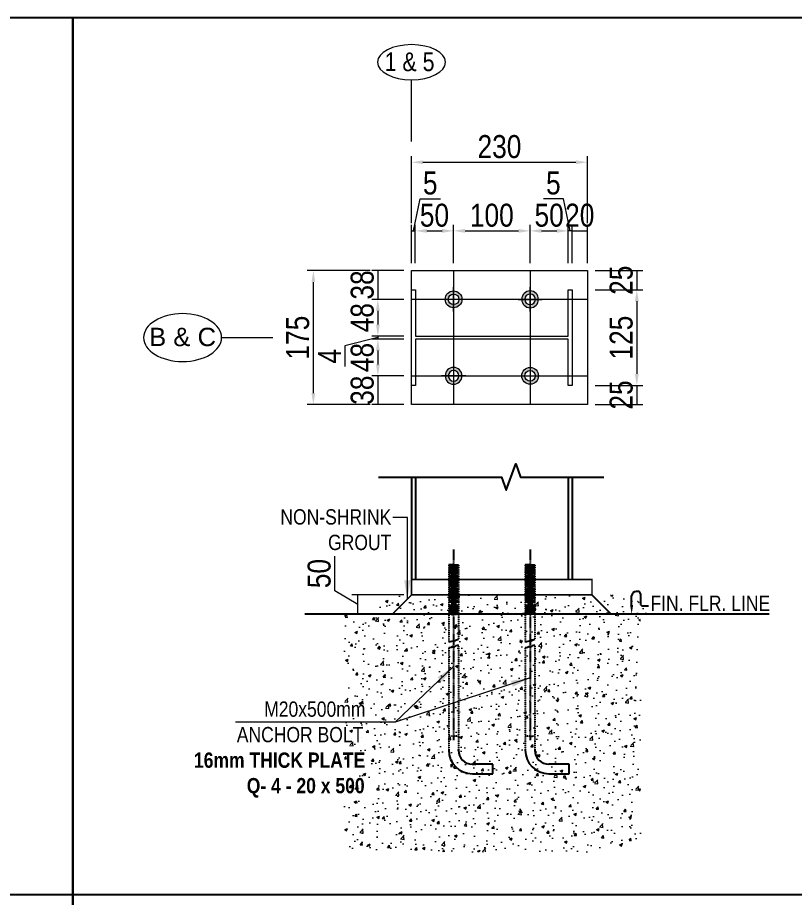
# Model space of a CAD drawing. Header units: millimetres. Extents: x 0 to 2669304, y -3314102 to 0.
# Drawn here: x 2231668 to 2232683, y -3143651 to -3142501 of the extents above; entities that cross this region are included whole.
import ezdxf

# ---------------------------------------------------------------- set-up
doc = ezdxf.new("R2010")
doc.units = ezdxf.units.MM
doc.header["$LTSCALE"] = 0.4
doc.header["$MEASUREMENT"] = 0
doc.header["$PDMODE"] = 34
doc.linetypes.add('CENTER', pattern=[2, 1.25, -0.25, 0.25, -0.25])
doc.linetypes.add('HIDDEN', pattern=[0.375, 0.25, -0.125])
for name, color, linetype, lineweight in [('1NSDIM0', 7, 'Continuous', 9), ('COLUMN', 92, 'Continuous', 20), ('Grid', 202, 'CENTER', 18), ('HATCH', 8, 'Continuous', 5), ('Outer Line', 1, 'Continuous', 30), ('TEXT', 7, 'Continuous', 13), ('Text Small', 7, 'Continuous', 0)]:
    doc.layers.add(name, color=color, linetype=linetype, lineweight=lineweight)
for name, color, linetype in [('BYOTHERS', 3, 'Continuous'), ('Dim', 7, 'Continuous'), ('Girder', 104, 'Continuous'), ('MISCEL', 7, 'Continuous')]:
    doc.layers.add(name, color=color, linetype=linetype)
doc.styles.add('ROMAND', font='romand.shx')
doc.styles.get("Standard").update_dxf_attribs({"font": 'ARIALN.TTF'})
doc.styles.add('style1', font='arial.ttf')
doc.styles.add('style2', font='ARIALN.TTF')
doc.dimstyles.new('shahid', dxfattribs={"dimtxt": 37.0005, "dimasz": 20, "dimexe": 8, "dimexo": 10, "dimgap": 5, "dimtad": 3, "dimdec": 0, "dimrnd": 1, "dimzin": 0, "dimdsep": 46, "dimtxsty": 'style2', "dimcen": 0.09, "dimclrt": 1, "dimadec": 0, "dimazin": 0, "dimtfac": 1, "dimtdec": 0, "dimtix": 1, "dimtmove": 1, "dimatfit": 3, "dimfxl": 0, "dimtolj": 1, "dimtzin": 0, "dimlwd": 5, "dimlwe": 5, "dimarcsym": 0})
doc.dimstyles.new('Standard-200', dxfattribs={"dimtxt": 200, "dimasz": 200, "dimexe": 75, "dimexo": 25, "dimgap": 100, "dimtad": 1, "dimdec": 0, "dimzin": 0, "dimdsep": 46, "dimtxsty": 'Standard', "dimcen": 0.09, "dimclrd": 256, "dimclrt": 256, "dimadec": 0, "dimazin": 0, "dimtfac": 1, "dimtdec": 0, "dimtmove": 0, "dimatfit": 3, "dimfxl": 0, "dimtolj": 1, "dimtzin": 0, "dimlwd": 9, "dimlwe": 9, "dimarcsym": 0})

# ---------------------------------------------------------------- blocks, each defined once
blk = doc.blocks.new('*D508')
at = {"layer": '1NSDIM0', "color": 0, "lineweight": 5}
for p, q in [((2232082.3, -3143250.6), (2232082.3, -3143205.4)), ((2232112.4, -3143268.4), (2232082.3, -3143250.6)), ((2232172.6, -3143255.9), (2232104.4, -3143255.9)), ((2232112.4, -3143280.9), (2232112.4, -3143255.9)), ((2232112.4, -3143280.9), (2232112.4, -3143255.9)), ((2232146.7, -3143280.9), (2232104.4, -3143280.9))]:
    blk.add_line(p, q, dxfattribs=at)
at = {"layer": 'Defpoints', "color": 0}
for p in [(2232112.4, -3143255.9), (2232182.6, -3143255.9), (2232156.7, -3143280.9)]:
    blk.add_point(p, dxfattribs=at)
at = {"layer": '1NSDIM0', "color": 1, "insert": (2232062, -3143228), "char_height": 30, "attachment_point": 5, "rotation": 90, "style": 'style2'}
blk.add_mtext('\\A1;50', dxfattribs=at)
blk = doc.blocks.new('A$C29DF0965')
at = {"layer": 'TEXT'}
h = blk.add_hatch(color=256, dxfattribs=at)
h.dxf.hatch_style = 1
h.paths.add_polyline_path([(4.8, 15.8, 1), (26.8, 15.8, 1)])
h.paths.add_polyline_path([(22.8, 15.8, -1), (8.9, 15.8, -1)], flags=16)
for p, q in [((15.8, 0), (15.8, 31.6)), ((31.6, 15.8), (0, 15.8))]:
    blk.add_line(p, q, dxfattribs=at)
for radius in [11, 6.95]:
    blk.add_circle((15.8, 15.8), radius, dxfattribs=at)
blk = doc.blocks.new('*D509')
at = {"layer": '1NSDIM0', "color": 0, "lineweight": 5}
for p, q in [((2232185.1, -3142780.1), (2232194, -3142738)), ((2232194, -3142738), (2232220.3, -3142738)), ((2232182.6, -3142822.1), (2232182.6, -3142772.1)), ((2232187.6, -3142822.1), (2232187.6, -3142772.1)), ((2232182.6, -3142780.1), (2232187.6, -3142780.1)), ((2232182.6, -3142780.1), (2232187.6, -3142780.1))]:
    blk.add_line(p, q, dxfattribs=at)
at = {"layer": 'Defpoints', "color": 0}
for p in [(2232187.6, -3142780.1), (2232182.6, -3142832.1), (2232187.6, -3142832.1)]:
    blk.add_point(p, dxfattribs=at)
at = {"layer": '1NSDIM0', "color": 1, "insert": (2232207.1, -3142717.7), "char_height": 30, "attachment_point": 5, "style": 'style2'}
blk.add_mtext('\\A1;5', dxfattribs=at)
blk = doc.blocks.new('*D510')
at = {"layer": '1NSDIM0', "color": 0, "lineweight": 5}
for p, q in [((2232187.6, -3142822.1), (2232187.6, -3142772.1)), ((2232237.6, -3142822.1), (2232237.6, -3142772.1)), ((2232202.6, -3142780.1), (2232222.6, -3142780.1))]:
    blk.add_line(p, q, dxfattribs=at)
at = {"layer": '1NSDIM0', "color": 0}
for points in [[(2232202.6, -3142777.6), (2232202.6, -3142782.6), (2232187.6, -3142780.1)], [(2232222.6, -3142777.6), (2232222.6, -3142782.6), (2232237.6, -3142780.1)]]:
    blk.add_solid(points, dxfattribs=at)
at = {"layer": 'Defpoints', "color": 0}
for p in [(2232237.6, -3142780.1), (2232187.6, -3142832.1), (2232237.6, -3142832.1)]:
    blk.add_point(p, dxfattribs=at)
at = {"layer": '1NSDIM0', "color": 1, "insert": (2232212.6, -3142759.8), "char_height": 30, "attachment_point": 5, "style": 'style2'}
blk.add_mtext('\\A1;50', dxfattribs=at)
blk = doc.blocks.new('*D511')
at = {"layer": '1NSDIM0', "color": 0, "lineweight": 5}
for p, q in [((2232237.6, -3142822.1), (2232237.6, -3142772.1)), ((2232337.6, -3142822.1), (2232337.6, -3142772.1)), ((2232252.6, -3142780.1), (2232322.6, -3142780.1))]:
    blk.add_line(p, q, dxfattribs=at)
at = {"layer": '1NSDIM0', "color": 0}
for points in [[(2232252.6, -3142777.6), (2232252.6, -3142782.6), (2232237.6, -3142780.1)], [(2232322.6, -3142777.6), (2232322.6, -3142782.6), (2232337.6, -3142780.1)]]:
    blk.add_solid(points, dxfattribs=at)
at = {"layer": 'Defpoints', "color": 0}
for p in [(2232337.6, -3142780.1), (2232237.6, -3142832.1), (2232337.6, -3142832.1)]:
    blk.add_point(p, dxfattribs=at)
at = {"layer": '1NSDIM0', "color": 1, "insert": (2232287.6, -3142759.8), "char_height": 30, "attachment_point": 5, "style": 'style2'}
blk.add_mtext('\\A1;100', dxfattribs=at)
blk = doc.blocks.new('*D512')
at = {"layer": '1NSDIM0', "color": 0, "lineweight": 5}
for p, q in [((2232337.6, -3142822.1), (2232337.6, -3142772.1)), ((2232387.6, -3142822.1), (2232387.6, -3142772.1)), ((2232352.6, -3142780.1), (2232372.6, -3142780.1))]:
    blk.add_line(p, q, dxfattribs=at)
at = {"layer": '1NSDIM0', "color": 0}
for points in [[(2232352.6, -3142777.6), (2232352.6, -3142782.6), (2232337.6, -3142780.1)], [(2232372.6, -3142777.6), (2232372.6, -3142782.6), (2232387.6, -3142780.1)]]:
    blk.add_solid(points, dxfattribs=at)
at = {"layer": 'Defpoints', "color": 0}
for p in [(2232387.6, -3142780.1), (2232337.6, -3142832.1), (2232387.6, -3142832.1)]:
    blk.add_point(p, dxfattribs=at)
at = {"layer": '1NSDIM0', "color": 1, "insert": (2232362.6, -3142759.8), "char_height": 30, "attachment_point": 5, "style": 'style2'}
blk.add_mtext('\\A1;50', dxfattribs=at)
blk = doc.blocks.new('*D513')
at = {"layer": '1NSDIM0', "color": 0, "lineweight": 5}
for p, q in [((2232392.6, -3142822.1), (2232392.6, -3142772.1)), ((2232412.6, -3142822.1), (2232412.6, -3142772.1)), ((2232392.6, -3142780.1), (2232412.6, -3142780.1))]:
    blk.add_line(p, q, dxfattribs=at)
at = {"layer": 'Defpoints', "color": 0}
for p in [(2232412.6, -3142780.1), (2232392.6, -3142832.1), (2232412.6, -3142832.1)]:
    blk.add_point(p, dxfattribs=at)
at = {"layer": '1NSDIM0', "color": 1, "insert": (2232402.6, -3142759.8), "char_height": 30, "attachment_point": 5, "style": 'style2'}
blk.add_mtext('\\A1;20', dxfattribs=at)
blk = doc.blocks.new('*D514')
at = {"layer": '1NSDIM0', "color": 0, "lineweight": 5}
for p, q in [((2232381.3, -3142738), (2232355, -3142738)), ((2232390.1, -3142780.1), (2232381.3, -3142738)), ((2232387.6, -3142822.1), (2232387.6, -3142772.1)), ((2232392.6, -3142822.1), (2232392.6, -3142772.1)), ((2232392.6, -3142780.1), (2232387.6, -3142780.1)), ((2232392.6, -3142780.1), (2232387.6, -3142780.1))]:
    blk.add_line(p, q, dxfattribs=at)
at = {"layer": 'Defpoints', "color": 0}
for p in [(2232387.6, -3142780.1), (2232387.6, -3142832.1), (2232392.6, -3142832.1)]:
    blk.add_point(p, dxfattribs=at)
at = {"layer": '1NSDIM0', "color": 1, "insert": (2232368.1, -3142717.7), "char_height": 30, "attachment_point": 5, "style": 'style2'}
blk.add_mtext('\\A1;5', dxfattribs=at)
blk = doc.blocks.new('*D515')
at = {"layer": '1NSDIM0', "color": 0, "lineweight": 5}
for p, q in [((2232182.6, -3142770.1), (2232182.6, -3142682.4)), ((2232412.6, -3142770.1), (2232412.6, -3142682.4)), ((2232197.6, -3142690.4), (2232397.6, -3142690.4))]:
    blk.add_line(p, q, dxfattribs=at)
at = {"layer": '1NSDIM0', "color": 0}
for points in [[(2232197.6, -3142687.9), (2232197.6, -3142692.9), (2232182.6, -3142690.4)], [(2232397.6, -3142687.9), (2232397.6, -3142692.9), (2232412.6, -3142690.4)]]:
    blk.add_solid(points, dxfattribs=at)
at = {"layer": 'Defpoints', "color": 0}
for p in [(2232412.6, -3142690.4), (2232182.6, -3142780.1), (2232412.6, -3142780.1)]:
    blk.add_point(p, dxfattribs=at)
at = {"layer": '1NSDIM0', "color": 1, "insert": (2232297.6, -3142670.1), "char_height": 30, "attachment_point": 5, "style": 'style2'}
blk.add_mtext('\\A1;230', dxfattribs=at)
blk = doc.blocks.new('*D522')
at = {"layer": '1NSDIM0', "color": 0, "lineweight": 5}
for p, q in [((2232172.6, -3142832.1), (2232130.6, -3142832.1)), ((2232138.6, -3142832.1), (2232138.6, -3142869.6)), ((2232172.6, -3142869.6), (2232130.6, -3142869.6))]:
    blk.add_line(p, q, dxfattribs=at)
at = {"layer": 'Defpoints', "color": 0}
for p in [(2232182.6, -3142832.1), (2232138.6, -3142869.6), (2232182.6, -3142869.6)]:
    blk.add_point(p, dxfattribs=at)
at = {"layer": '1NSDIM0', "color": 1, "insert": (2232118.3, -3142850.8), "char_height": 30, "attachment_point": 5, "rotation": 90, "style": 'style2'}
blk.add_mtext('\\A1;38', dxfattribs=at)
blk = doc.blocks.new('*D523')
at = {"layer": '1NSDIM0', "color": 0, "lineweight": 5}
for p, q in [((2232172.6, -3142969.6), (2232130.6, -3142969.6)), ((2232138.6, -3142969.6), (2232138.6, -3143007.1)), ((2232172.6, -3143007.1), (2232130.6, -3143007.1))]:
    blk.add_line(p, q, dxfattribs=at)
at = {"layer": 'Defpoints', "color": 0}
for p in [(2232182.6, -3142969.6), (2232138.6, -3143007.1), (2232182.6, -3143007.1)]:
    blk.add_point(p, dxfattribs=at)
at = {"layer": '1NSDIM0', "color": 1, "insert": (2232118.3, -3142988.3), "char_height": 30, "attachment_point": 5, "rotation": 90, "style": 'style2'}
blk.add_mtext('\\A1;38', dxfattribs=at)
blk = doc.blocks.new('*D516')
at = {"layer": '1NSDIM0', "color": 0, "lineweight": 5}
for p, q in [((2232128.6, -3142832.1), (2232046.3, -3142832.1)), ((2232054.3, -3142992.1), (2232054.3, -3142847.1)), ((2232128.6, -3143007.1), (2232046.3, -3143007.1))]:
    blk.add_line(p, q, dxfattribs=at)
at = {"layer": '1NSDIM0', "color": 0}
for points in [[(2232051.8, -3142847.1), (2232056.8, -3142847.1), (2232054.3, -3142832.1)], [(2232051.8, -3142992.1), (2232056.8, -3142992.1), (2232054.3, -3143007.1)]]:
    blk.add_solid(points, dxfattribs=at)
at = {"layer": 'Defpoints', "color": 0}
for p in [(2232054.3, -3142832.1), (2232138.6, -3142832.1), (2232138.6, -3143007.1)]:
    blk.add_point(p, dxfattribs=at)
at = {"layer": '1NSDIM0', "color": 1, "insert": (2232033.9, -3142919.6), "char_height": 30, "attachment_point": 5, "rotation": 90, "style": 'style2'}
blk.add_mtext('\\A1;175', dxfattribs=at)
blk = doc.blocks.new('*D517')
at = {"layer": '1NSDIM0', "color": 0, "lineweight": 5}
for p, q in [((2232422.6, -3142832.1), (2232485.2, -3142832.1)), ((2232477.2, -3142832.1), (2232477.2, -3142857.1)), ((2232422.6, -3142857.1), (2232485.2, -3142857.1))]:
    blk.add_line(p, q, dxfattribs=at)
at = {"layer": 'Defpoints', "color": 0}
for p in [(2232412.6, -3142832.1), (2232412.6, -3142857.1), (2232477.2, -3142857.1)]:
    blk.add_point(p, dxfattribs=at)
at = {"layer": '1NSDIM0', "color": 1, "insert": (2232456.9, -3142844.6), "char_height": 30, "attachment_point": 5, "rotation": 90, "style": 'style2'}
blk.add_mtext('\\A1;25', dxfattribs=at)
blk = doc.blocks.new('*D518')
at = {"layer": '1NSDIM0', "color": 0, "lineweight": 5}
for p, q in [((2232422.6, -3142857.1), (2232485.2, -3142857.1)), ((2232477.2, -3142872.1), (2232477.2, -3142967.1)), ((2232422.6, -3142982.1), (2232485.2, -3142982.1))]:
    blk.add_line(p, q, dxfattribs=at)
at = {"layer": '1NSDIM0', "color": 0}
for points in [[(2232474.7, -3142872.1), (2232479.7, -3142872.1), (2232477.2, -3142857.1)], [(2232474.7, -3142967.1), (2232479.7, -3142967.1), (2232477.2, -3142982.1)]]:
    blk.add_solid(points, dxfattribs=at)
at = {"layer": 'Defpoints', "color": 0}
for p in [(2232412.6, -3142857.1), (2232412.6, -3142982.1), (2232477.2, -3142982.1)]:
    blk.add_point(p, dxfattribs=at)
at = {"layer": '1NSDIM0', "color": 1, "insert": (2232456.9, -3142919.6), "char_height": 30, "attachment_point": 5, "rotation": 90, "style": 'style2'}
blk.add_mtext('\\A1;125', dxfattribs=at)
blk = doc.blocks.new('*D524')
at = {"layer": '1NSDIM0', "color": 0, "lineweight": 5}
for p, q in [((2232422.6, -3142982.1), (2232485.2, -3142982.1)), ((2232477.2, -3142982.1), (2232477.2, -3143007.1)), ((2232422.6, -3143007.1), (2232485.2, -3143007.1))]:
    blk.add_line(p, q, dxfattribs=at)
at = {"layer": 'Defpoints', "color": 0}
for p in [(2232412.6, -3142982.1), (2232412.6, -3143007.1), (2232477.2, -3143007.1)]:
    blk.add_point(p, dxfattribs=at)
at = {"layer": '1NSDIM0', "color": 1, "insert": (2232456.9, -3142994.6), "char_height": 30, "attachment_point": 5, "rotation": 90, "style": 'style2'}
blk.add_mtext('\\A1;25', dxfattribs=at)
blk = doc.blocks.new('*D520')
at = {"layer": '1NSDIM0', "color": 0, "lineweight": 5}
for p, q in [((2232138.6, -3142919.6), (2232095.5, -3142930.4)), ((2232172.6, -3142917.6), (2232130.6, -3142917.6)), ((2232172.6, -3142921.6), (2232130.6, -3142921.6)), ((2232138.6, -3142917.6), (2232138.6, -3142921.6)), ((2232138.6, -3142917.6), (2232138.6, -3142921.6)), ((2232095.5, -3142930.4), (2232095.5, -3142957.4))]:
    blk.add_line(p, q, dxfattribs=at)
at = {"layer": 'Defpoints', "color": 0}
for p in [(2232138.6, -3142921.6), (2232182.6, -3142917.6), (2232182.6, -3142921.6)]:
    blk.add_point(p, dxfattribs=at)
at = {"layer": '1NSDIM0', "color": 1, "insert": (2232075.5, -3142943.9), "char_height": 30, "attachment_point": 5, "rotation": 90, "style": 'style2'}
blk.add_mtext('\\A1;4', dxfattribs=at)
blk = doc.blocks.new('*D521')
at = {"layer": '1NSDIM0', "color": 0, "lineweight": 5}
for p, q in [((2232172.6, -3142921.6), (2232130.6, -3142921.6)), ((2232138.6, -3142936.6), (2232138.6, -3142954.6)), ((2232172.6, -3142969.6), (2232130.6, -3142969.6))]:
    blk.add_line(p, q, dxfattribs=at)
at = {"layer": '1NSDIM0', "color": 0}
for points in [[(2232136.1, -3142936.6), (2232141.1, -3142936.6), (2232138.6, -3142921.6)], [(2232136.1, -3142954.6), (2232141.1, -3142954.6), (2232138.6, -3142969.6)]]:
    blk.add_solid(points, dxfattribs=at)
at = {"layer": 'Defpoints', "color": 0}
for p in [(2232182.6, -3142921.6), (2232138.6, -3142969.6), (2232182.6, -3142969.6)]:
    blk.add_point(p, dxfattribs=at)
at = {"layer": '1NSDIM0', "color": 1, "insert": (2232118.3, -3142945.6), "char_height": 30, "attachment_point": 5, "rotation": 90, "style": 'style2'}
blk.add_mtext('\\A1;48', dxfattribs=at)
blk = doc.blocks.new('A$C181F2251')
at = {"layer": 'Dim', "linetype": 'CENTER'}
blk.add_line((8.7, 407), (8.7, 60.7), dxfattribs=at)
at = {"layer": 'MISCEL'}
for p, q in [((1, 379.4), (0, 379)), ((0, 376.1), (17.4, 376.4)), ((0, 372.9), (17.4, 373.2)), ((0, 369.7), (17.4, 370)), ((8.7, 379.4), (1, 379.4)), ((4, 377.8), (14, 378)), ((4, 374.6), (14, 374.8)), ((4, 371.4), (14, 371.5)), ((4, 368.1), (14, 368.3)), ((8.7, 379.4), (16.3, 379.4)), ((16.3, 379.4), (17.4, 378.7)), ((0, 366.5), (17.4, 366.8)), ((0, 363.2), (17.4, 363.5)), ((0, 359.5), (17.4, 359.8)), ((0, 357), (17.4, 357.3)), ((0, 353.8), (17.4, 354.1)), ((4, 364.9), (14, 365.1)), ((4, 361.4), (14, 361.6)), ((4, 357.9), (14, 358.1)), ((4, 355.5), (14, 355.7)), ((4, 352.3), (14, 352.4)), ((0, 350.6), (17.4, 350.9)), ((0, 347.4), (17.4, 347.7)), ((0, 344.1), (17.4, 344.4)), ((0, 340.9), (17.4, 341.2)), ((0, 337.1), (17.4, 337.4)), ((4, 349), (14, 349.2)), ((4, 345.8), (14, 346)), ((4, 342.6), (14, 342.8)), ((4, 339.1), (14, 339.2)), ((4, 335.6), (14, 335.8)), ((0, 334.7), (17.4, 335)), ((0, 331.5), (17.4, 331.8)), ((0, 328.3), (17.4, 328.6)), ((0, 325), (17.4, 325.3)), ((0, 321.8), (17.4, 322.1)), ((4, 333.2), (14, 333.3)), ((4, 329.9), (14, 330.1)), ((4, 326.7), (14, 326.9)), ((4, 323.5), (14, 323.7)), ((4, 320.3), (14, 320.4)), ((0, 318.6), (17.4, 318.9)), ((0, 314.8), (17.4, 315.1)), ((0, 311.6), (17.4, 311.9)), ((0, 305.8), (17.4, 306.1)), ((4, 316.7), (14, 316.9)), ((4, 313.3), (14, 313.4)), ((4, 310), (14, 310.2)), ((4, 307.5), (14, 307.7)), ((4, 304.3), (14, 304.5)), ((0, 302.6), (17.4, 302.9)), ((0, 299.4), (17.4, 299.7)), ((0, 295.6), (17.4, 295.9)), ((0, 292.4), (17.4, 292.7)), ((4, 301.1), (14, 301.2)), ((4, 297.5), (14, 297.7)), ((4, 294.1), (14, 294.2)), ((4, 290.8), (14, 291)), ((79.7, 17.4), (42.8, 17.4)), ((42.8, 17.4), (42.8, 17.4)), ((79.7, 0), (79.7, 17.4)), ((42.8, 0), (79.7, 0))]:
    blk.add_line(p, q, dxfattribs=at)
at = {"layer": 'MISCEL', "linetype": 'HIDDEN'}
for p, q in [((0, 379), (0, 238.8)), ((17.4, 378.7), (17.4, 243.5)), ((0, 228.6), (0, 42.8)), ((17.4, 233.6), (17.4, 42.8)), ((17.4, 68.2), (0, 68.2))]:
    blk.add_line(p, q, dxfattribs=at)
at = {"layer": 'MISCEL', "linetype": 'Continuous'}
for p, q in [((8.7, 306.5), (8.7, 380.4)), ((7.2, 240.5), (0, 238.8)), ((10.5, 240.2), (7.2, 240.5)), ((12.2, 242.1), (10.5, 240.2)), ((17.4, 243.5), (12.2, 242.1)), ((4.1, 229.4), (0, 228.6)), ((7.5, 230.8), (4.1, 229.4)), ((11.2, 230.2), (7.5, 230.8)), ((12.7, 232.4), (11.2, 230.2)), ((17.4, 233.6), (12.7, 232.4))]:
    blk.add_line(p, q, dxfattribs=at)
at = {"layer": 'MISCEL'}
for radius in [42.8, 25.4]:
    blk.add_arc((42.8, 42.8), radius, 180, 270, dxfattribs=at)
blk = doc.blocks.new('*D519')
at = {"layer": '1NSDIM0', "color": 0, "lineweight": 5}
for p, q in [((2232172.6, -3142869.6), (2232130.6, -3142869.6)), ((2232138.6, -3142884.6), (2232138.6, -3142902.6)), ((2232172.6, -3142917.6), (2232130.6, -3142917.6))]:
    blk.add_line(p, q, dxfattribs=at)
at = {"layer": '1NSDIM0', "color": 0}
for points in [[(2232136.1, -3142884.6), (2232141.1, -3142884.6), (2232138.6, -3142869.6)], [(2232136.1, -3142902.6), (2232141.1, -3142902.6), (2232138.6, -3142917.6)]]:
    blk.add_solid(points, dxfattribs=at)
at = {"layer": 'Defpoints', "color": 0}
for p in [(2232182.6, -3142869.6), (2232138.6, -3142917.6), (2232182.6, -3142917.6)]:
    blk.add_point(p, dxfattribs=at)
at = {"layer": '1NSDIM0', "color": 1, "insert": (2232118.3, -3142893.6), "char_height": 30, "attachment_point": 5, "rotation": 90, "style": 'style2'}
blk.add_mtext('\\A1;48', dxfattribs=at)

msp = doc.modelspace()

# ---------------------------------------------------------------- hatches: boundary and pattern name
at = {"layer": 'HATCH'}
h = msp.add_hatch(dxfattribs=at)
h.set_pattern_fill('AR-CONC', color=256, scale=5, style=0)
h.set_pattern_definition([(50, (709081.533, -2721100.498), (35.86300913, -3.13760675), [3.75, -41.25]), (355, (709081.533, -2721100.5), (-6.9375667, 37.6096067), [3, -33]), (100.4514445, (709084.52, -2721100.76), (28.9254423, 34.47199955), [3.1870096, -35.0571056]), (46.1842, (709081.533, -2721090.5), (53.3620665, -8.275964), [5.625, -61.875]), (96.6356355, (709085.98, -2721091.19), (46.7330973, 48.70593), [4.7805171, -52.585688]), (351.184164, (709081.533, -2721090.5), (46.7330973, 48.70593), [4.5, -49.5]), (21, (709086.533, -2721092.998), (29.8453526, -20.13094453), [3.75, -41.25]), (326, (709086.533, -2721093), (12.1657666, 36.25750225), [3, -33]), (71.4514447, (709089.02, -2721094.676), (42.0111188, 16.12655764), [3.1870095, -35.0571056]), (37.5, (709081.533, -2721100.498), (0.60799277, 16.64469269), [0, -32.6, 0, -33.5, 0, -33.125]), (7.5, (709081.533, -2721100.498), (13.15347687, 19.7205856), [0, -19.1, 0, -31.85, 0, -12.625]), (327.5, (709070.383, -2721100.498), (26.69112181, -1.12774359), [0, -12.5, 0, -39, 0, -51.75]), (317.5, (709065.383, -2721100.498), (29.15930847, 5.0052491), [0, -16.25, 0, -25.9, 0, -36.75])])
h.paths.add_polyline_path([(2232470.6549, -3143255.9488), (2232154.5978, -3143255.9818), (2232129.6364, -3143280.9431), (2232495.7108, -3143280.976)])
h = msp.add_hatch(dxfattribs=at)
h.set_pattern_fill('AR-CONC', color=256, scale=5, style=0)
h.set_pattern_definition([(50, (709179.63, -2721056.458), (35.86300913, -3.13760675), [3.75, -41.25]), (355, (709179.63, -2721056.458), (-6.9375667, 37.6096067), [3, -33]), (100.4514445, (709182.62, -2721056.72), (28.9254423, 34.47199955), [3.1870096, -35.0571056]), (46.1842, (709179.63, -2721046.46), (53.3620665, -8.275964), [5.625, -61.875]), (96.6356355, (709184.08, -2721047.15), (46.7330973, 48.70593), [4.7805171, -52.585688]), (351.184164, (709179.63, -2721046.46), (46.7330973, 48.70593), [4.5, -49.5]), (21, (709184.63, -2721048.958), (29.8453526, -20.13094453), [3.75, -41.25]), (326, (709184.63, -2721048.958), (12.1657666, 36.25750225), [3, -33]), (71.4514447, (709187.118, -2721050.636), (42.0111188, 16.12655764), [3.1870095, -35.0571056]), (37.5, (709179.63, -2721056.458), (0.60799277, 16.64469269), [0, -32.6, 0, -33.5, 0, -33.125]), (7.5, (709179.63, -2721056.458), (13.15347687, 19.7205856), [0, -19.1, 0, -31.85, 0, -12.625]), (327.5, (709168.48, -2721056.458), (26.69112181, -1.12774359), [0, -12.5, 0, -39, 0, -51.75]), (317.5, (709163.48, -2721056.458), (29.15930847, 5.0052491), [0, -16.25, 0, -25.9, 0, -36.75])])
h.paths.add_polyline_path([(2232482.0621, -3143280.9101), (2232094.969, -3143280.9101), (2232094.969, -3143591.608), (2232482.0621, -3143591.608)])

# ---------------------------------------------------------------- linework, layer by layer
at = {"linetype": 'Continuous'}
for p, q in [((2231739.9577, -3143647.9148), (2230651.835, -3143647.9148)), ((2232828.0803, -3143647.9148), (2231739.9577, -3143647.9148))]:
    msp.add_line(p, q, dxfattribs=at)
for points in [[(2230651.835, -3142501.3355), (2231739.9577, -3142501.3355), (2231739.9577, -3143704.6355), (2230651.835, -3143704.6355)], [(2231739.9577, -3142501.3355), (2232828.0803, -3142501.3355), (2232828.0803, -3143704.6355), (2231739.9577, -3143704.6355)]]:
    msp.add_lwpolyline(points, close=True, dxfattribs=at)
at = {"layer": 'BYOTHERS'}
msp.add_line((2232650.0608, -3143280.9101), (2232043.1085, -3143280.9101), dxfattribs=at)
at = {"layer": 'BYOTHERS', "const_width": 2.1}
for points in [[(2232182.6407, -3143255.9222), (2232418.6407, -3143255.9222), (2232418.6407, -3143235.9222), (2232182.6407, -3143235.9222), (2232182.6407, -3143255.9222)], [(2232157.6419, -3143280.976), (2232182.6692, -3143255.9488)], [(2232443.6965, -3143280.976), (2232418.6692, -3143255.9488)]]:
    msp.add_lwpolyline(points, dxfattribs=at)
at = {"layer": 'COLUMN'}
msp.add_lwpolyline([(2232387.6407, -3142917.5569), (2232387.6407, -3142857.0569), (2232392.6407, -3142857.0569), (2232392.6407, -3142982.0569), (2232387.6407, -3142982.0569), (2232387.6407, -3142921.5569), (2232187.6407, -3142921.5569), (2232187.6407, -3142982.0569), (2232182.6407, -3142982.0569), (2232182.6407, -3142857.0569), (2232187.6407, -3142857.0569), (2232187.6407, -3142917.5569), (2232387.6407, -3142917.5569)], dxfattribs=at)
at = {"layer": 'Dim', "linetype": 'Continuous'}
for p, q in [((2232470.4394, -3143268.9101), (2232470.4394, -3143257.3021)), ((2232478.9101, -3143251.3021), (2232476.4394, -3143251.3021)), ((2232481.9101, -3143254.3021), (2232481.9101, -3143258.8395)), ((2232481.9101, -3143258.8395), (2232481.9101, -3143267.2406)), ((2232484.9101, -3143270.2406), (2232492.5806, -3143270.2406))]:
    msp.add_line(p, q, dxfattribs=at)
for centre, radius, start, end in [((2232476.4394, -3143257.3021), 6, 90, 180), ((2232478.9101, -3143254.3021), 3, 0, 90), ((2232484.9101, -3143267.2406), 3, 180, 270)]:
    msp.add_arc(centre, radius, start, end, dxfattribs=at)
msp.add_solid([(2232468.4394, -3143268.9101), (2232472.4394, -3143268.9101), (2232470.4394, -3143280.9101)], dxfattribs=at)
at = {"layer": 'Girder'}
for p, q in [((2232182.6407, -3143101.8721), (2232182.6407, -3143235.9222)), ((2232187.6407, -3143101.8721), (2232187.6407, -3143235.9222)), ((2232387.6407, -3143101.8721), (2232387.6407, -3143235.9222)), ((2232392.6407, -3143101.8721), (2232392.6407, -3143235.9222))]:
    msp.add_line(p, q, dxfattribs=at)
msp.add_lwpolyline([(2232139.4166, -3143101.8721), (2232300.1407, -3143101.8721), (2232306.3907, -3143119.0439), (2232318.8907, -3143084.7004), (2232325.1407, -3143101.8721), (2232433.8648, -3143101.8721)], dxfattribs=at)
at = {"layer": 'Grid'}
for p, q in [((2232182.6407, -3142663.1753), (2232182.6407, -3142582.5423)), ((2232237.6407, -3142832.0569), (2232237.6407, -3143007.0569)), ((2232337.6407, -3142832.0569), (2232337.6407, -3143007.0569)), ((2232182.6407, -3142869.5569), (2232412.6407, -3142869.5569)), ((2231934.3155, -3142919.5569), (2232001.4894, -3142919.5569)), ((2232182.6407, -3142969.5569), (2232412.6407, -3142969.5569))]:
    msp.add_line(p, q, dxfattribs=at)
at = {"layer": 'Grid', "color": 202, "linetype": 'ByBlock', "extrusion": (0, 0, -1)}
for centre, major_axis, ratio, start_param, end_param in [((2232182.6407, -3142559.624), (-44.5474, 0), 0.514467845, -6.283185307, 0), ((2231883.303, -3142919.5569), (51.0125, 0), 0.612617962, -3.141592654, 3.141592654)]:
    msp.add_ellipse(centre, major_axis=major_axis, ratio=ratio, start_param=start_param, end_param=end_param, dxfattribs=at)
at = {"layer": 'Text Small'}
msp.add_lwpolyline([(2232182.6407, -3142832.0569), (2232412.6407, -3142832.0569), (2232412.6407, -3143007.0569), (2232182.6407, -3143007.0569)], close=True, dxfattribs=at)

# ---------------------------------------------------------------- block references
at = {"layer": 'Outer Line'}
msp.add_blockref('A$C29DF0965', (2232221.8233, -3142885.3751), dxfattribs=at)
at = {"layer": 'Outer Line', "xscale": -1}
msp.add_blockref('A$C29DF0965', (2232353.4581, -3142885.3751), dxfattribs=at)
at = {"layer": 'Outer Line', "xscale": -1, "rotation": 180}
msp.add_blockref('A$C29DF0965', (2232221.8233, -3142953.7387), dxfattribs=at)
at = {"layer": 'Outer Line', "rotation": 180}
msp.add_blockref('A$C29DF0965', (2232353.4581, -3142953.7387), dxfattribs=at)
at = {"layer": 'Outer Line', "xscale": 0.72, "yscale": 0.72, "zscale": 0.72}
for p in [(2232231.3857, -3143489.6679), (2232331.3857, -3143489.6679)]:
    msp.add_blockref('A$C181F2251', p, dxfattribs=at)

# ---------------------------------------------------------------- texts
at = {"layer": 'TEXT', "insert": (2232212.6997, -3142546.9062), "char_height": 24.413176, "attachment_point": 3, "style": 'ROMAND'}
msp.add_mtext('{\\fArial Narrow|b0|i0|c0|p34;1 & 5}', dxfattribs=at)
at = {"layer": 'TEXT', "char_height": 20, "style": 'ROMAND'}
for s, insert, width, attachment_point in [('{\\fArial Narrow|b0|i0|c0|p34;NON-SHRINK GROUT}', (2232156.1759, -3143143.9384), 216.180016, 3), ('{\\fArial Narrow|b0|i0|c0|p34;FIN. FLR. LINE}', (2232495.0266, -3143256.7599), 155.355752, 1), ('{\\fArial Narrow|b0|i0|c0|p34;\\W7.7766;    \\W1;M20x500mm \\P\\W8.4959;   \\W1;ANCHOR BOLT\\P\\fArial Narrow|b1|i0|c0|p34;\\W8.3466;  \\W1;16mm THICK PLATE\\P\\W9.1775;   \\W1;Q- 4 - 20 x 500}', (2231791.817, -3143395.1853), 327.430955, 1)]:
    msp.add_mtext(s, dxfattribs=dict(at, insert=insert, width=width, attachment_point=attachment_point))
at = {"layer": 'Text Small', "insert": (2231883.2804, -3142906.7216), "char_height": 24, "width": 128.642643, "attachment_point": 2, "style": 'style1'}
msp.add_mtext('B & C', dxfattribs=at)

# ---------------------------------------------------------------- dimensions: what is measured, and where the dimension line sits
at = {"layer": '1NSDIM0'}
for base, p1, p2, picture, middle in [((2232412.6407, -3142690.3772), (2232182.6407, -3142780.0953), (2232412.6407, -3142780.0953), '*D515', (2232297.6407, -3142670.06)), ((2232237.6407, -3142780.0953), (2232187.6407, -3142832.0569), (2232237.6407, -3142832.0569), '*D510', (2232212.6407, -3142759.7781)), ((2232337.6407, -3142780.0953), (2232237.6407, -3142832.0569), (2232337.6407, -3142832.0569), '*D511', (2232287.6407, -3142759.7781)), ((2232387.6407, -3142780.0953), (2232337.6407, -3142832.0569), (2232387.6407, -3142832.0569), '*D512', (2232362.6407, -3142759.7781)), ((2232412.6407, -3142780.0953), (2232392.6407, -3142832.0569), (2232412.6407, -3142832.0569), '*D513', (2232402.6407, -3142759.7781))]:
    dim = msp.add_linear_dim(base=base, p1=p1, p2=p2, dimstyle='shahid', override={"dimtxt": 30, "dimasz": 15}, dxfattribs=at)
    dim.commit()
    dim.dimension.update_dxf_attribs({"geometry": picture, "text_midpoint": middle})
dim = msp.add_linear_dim(base=(2232187.6407, -3142780.0953), p1=(2232182.6407, -3142832.0569), p2=(2232187.6407, -3142832.0569), dimstyle='shahid', override={"dimtxt": 30, "dimasz": 15}, dxfattribs=at)
dim.commit()
dim.dimension.update_dxf_attribs({"geometry": '*D509', "text_midpoint": (2232198.9789, -3142737.9775), "dimtype": 160})
for base, p1, p2, angle, picture, middle in [((2232387.6407, -3142780.0953), (2232392.6407, -3142832.0569), (2232387.6407, -3142832.0569), 180, '*D514', (2232376.3025, -3142737.9775)), ((2232138.5833, -3142921.5569), (2232182.6407, -3142917.5569), (2232182.6407, -3142921.5569), 90, '*D520', (2232095.4875, -3142935.4046))]:
    dim = msp.add_linear_dim(base=base, p1=p1, p2=p2, angle=angle, dimstyle='shahid', override={"dimtxt": 30, "dimasz": 15}, dxfattribs=at)
    dim.commit()
    dim.dimension.update_dxf_attribs({"geometry": picture, "text_midpoint": middle, "dimtype": 160})
for base, p1, p2, picture, middle in [((2232477.2431, -3142857.0569), (2232412.6407, -3142832.0569), (2232412.6407, -3142857.0569), '*D517', (2232456.9259, -3142844.5569)), ((2232054.26, -3142832.0569), (2232138.5833, -3143007.0569), (2232138.5833, -3142832.0569), '*D516', (2232033.9428, -3142919.5569)), ((2232138.5832797238, -3142869.5568947778), (2232182.6407042192, -3142832.0568947778), (2232182.6407042192, -3142869.5568947778), '*D522', (2232118.2660900932, -3142850.8068947778)), ((2232477.2431, -3142982.0569), (2232412.6407, -3142857.0569), (2232412.6407, -3142982.0569), '*D518', (2232456.9259, -3142919.5569)), ((2232138.5833, -3142917.5569), (2232182.6407, -3142869.5569), (2232182.6407, -3142917.5569), '*D519', (2232118.2661, -3142893.5569)), ((2232138.5833, -3142969.5569), (2232182.6407, -3142921.5569), (2232182.6407, -3142969.5569), '*D521', (2232118.2661, -3142945.5569)), ((2232138.5832797238, -3143007.0568947778), (2232182.6407042192, -3142969.5568947778), (2232182.6407042192, -3143007.0568947778), '*D523', (2232118.2660900932, -3142988.3068947778)), ((2232477.2431, -3143007.0569), (2232412.6407, -3142982.0569), (2232412.6407, -3143007.0569), '*D524', (2232456.9259, -3142994.5569))]:
    dim = msp.add_linear_dim(base=base, p1=p1, p2=p2, angle=90, dimstyle='shahid', override={"dimtxt": 30, "dimasz": 15}, dxfattribs=at)
    dim.commit()
    dim.dimension.update_dxf_attribs({"geometry": picture, "text_midpoint": middle})
dim = msp.add_linear_dim(base=(2232112.3513, -3143255.9222), p1=(2232156.6574, -3143280.9101), p2=(2232182.6407, -3143255.9222), angle=90, text='50', dimstyle='shahid', override={"dimtxt": 30, "dimasz": 15}, dxfattribs=at)
dim.commit()
dim.dimension.update_dxf_attribs({"geometry": '*D508', "text_midpoint": (2232082.3334, -3143245.5635), "dimtype": 160})

# ---------------------------------------------------------------- leaders
at = {"layer": 'Text Small'}
for points in [[(2232177.1601, -3143261.8057), (2232177.1601, -3143154.6948), (2232158.0314, -3143154.6948)], [(2232237.6407, -3143349.2725), (2232161.4096, -3143422.2185), (2232149.6163, -3143422.1994)], [(2232337.6407, -3143364.2607), (2232161.4096, -3143422.2185), (2231952.3168, -3143422.2185)]]:
    msp.add_leader(points, dimstyle='Standard-200', override={"dimasz": 25, "dimtad": 0}, dxfattribs=at)

doc.saveas('drawing.dxf')
